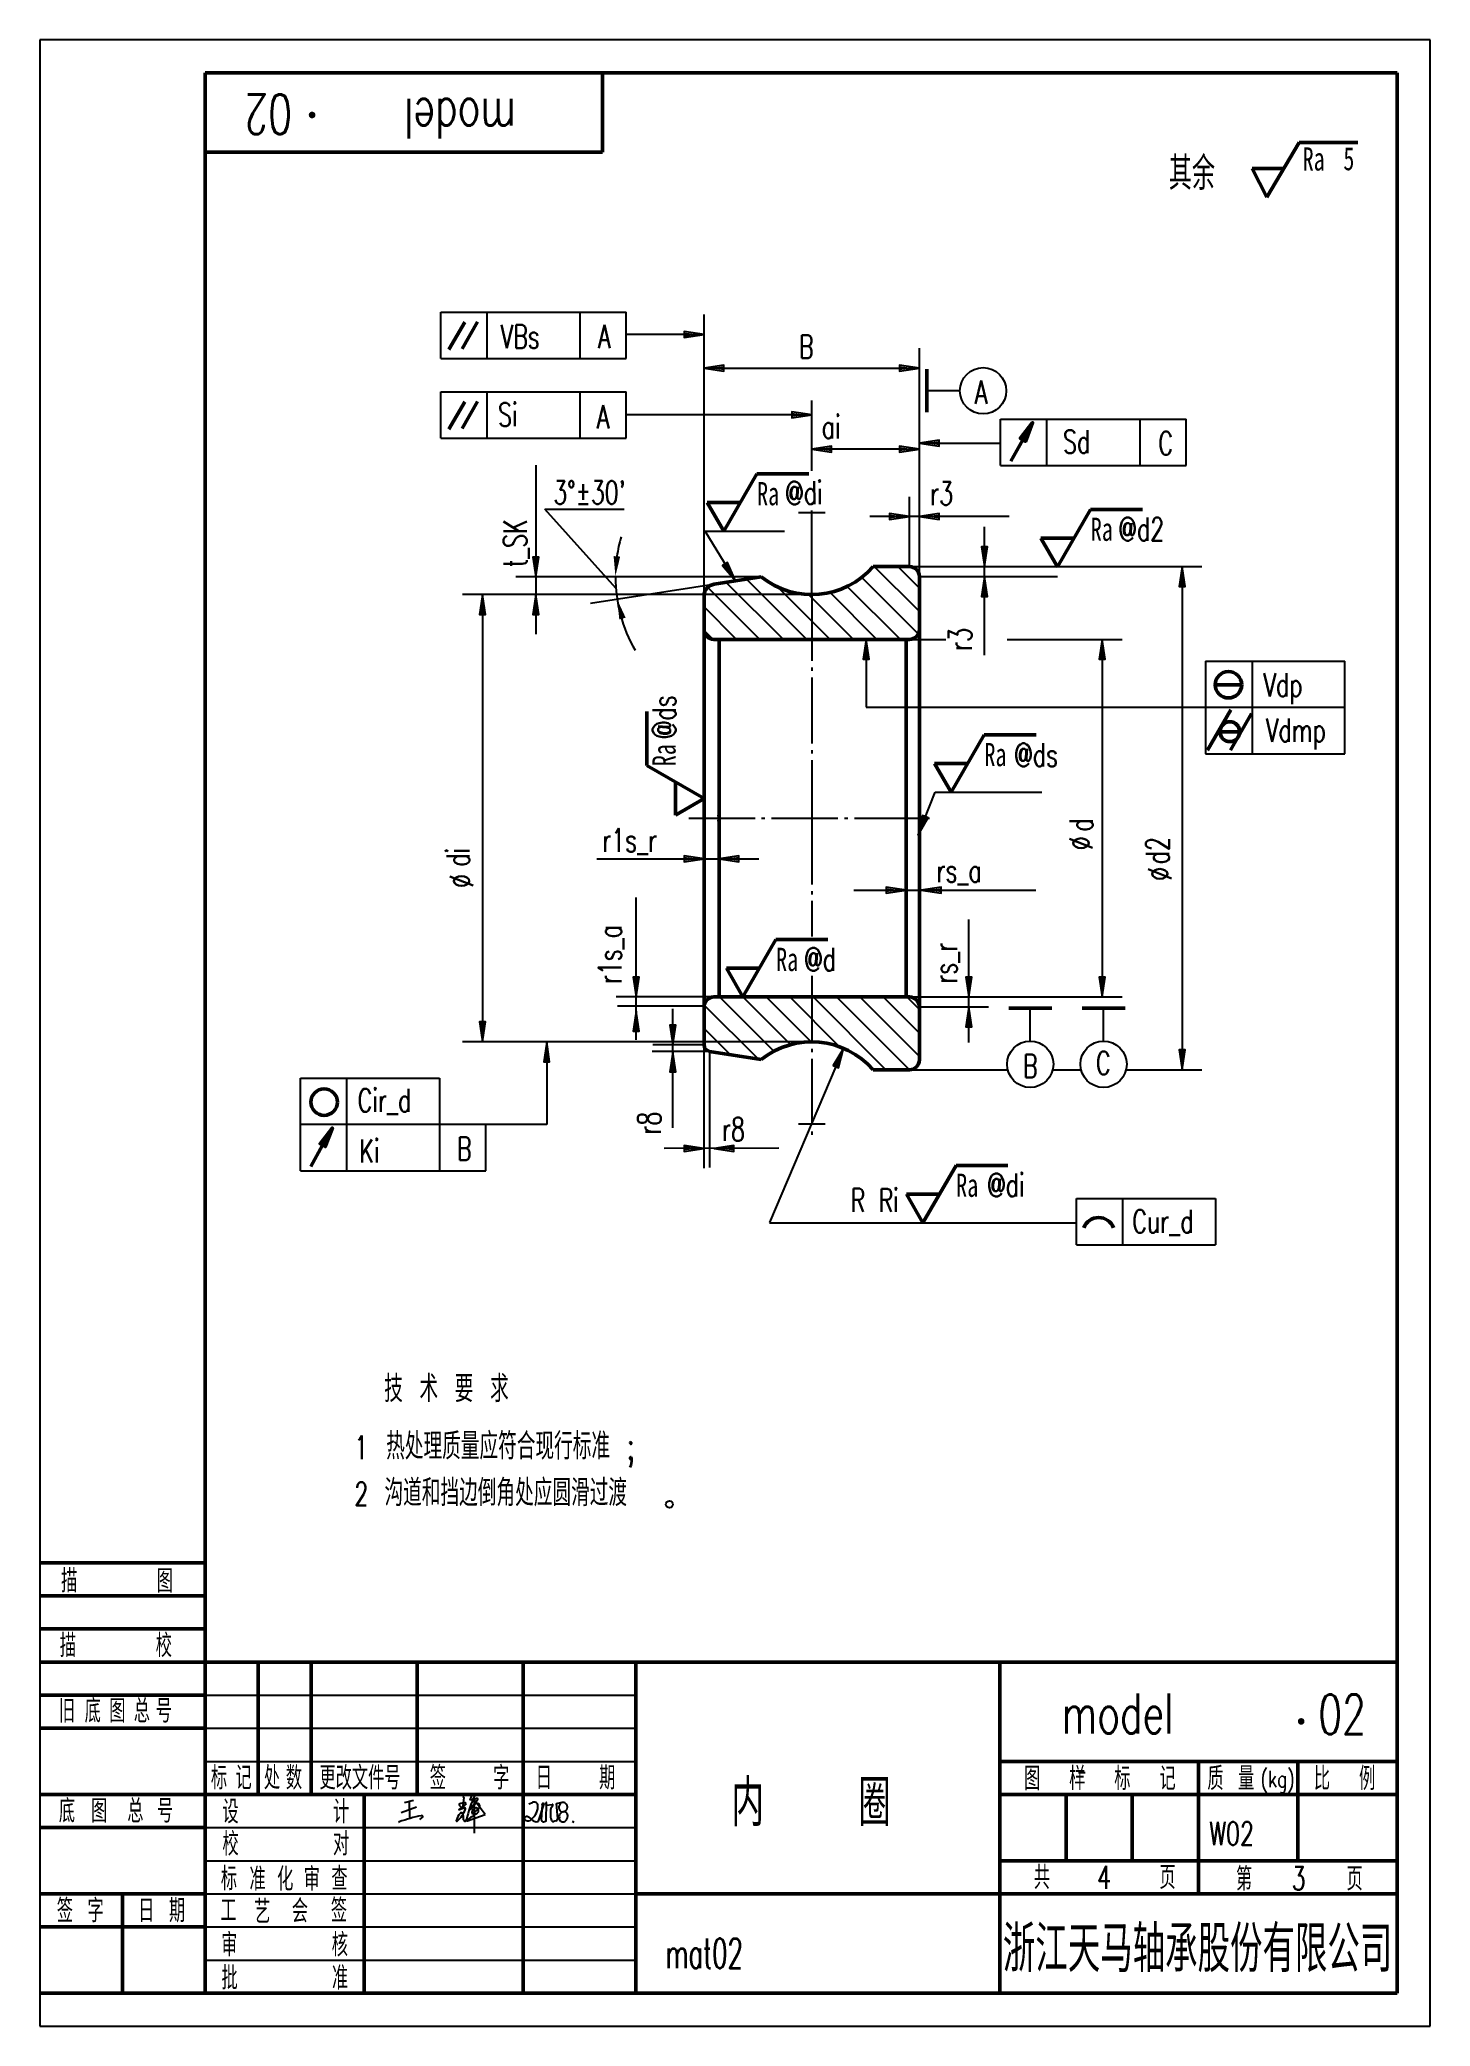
# Model space of a CAD drawing. Extents: x 222 to 432, y -1 to 299.
import ezdxf
from ezdxf.enums import TextEntityAlignment as Align

# ---------------------------------------------------------------- set-up
doc = ezdxf.new("R2010")
doc.units = 0
doc.header["$MEASUREMENT"] = 0
doc.linetypes.add('CENTER', pattern=[12.5, 10, -1, 0.5, -1])
doc.layers.get('0').update_dxf_attribs({"linetype": 'CONTINUOUS'})
doc.layers.add('1', color=7, linetype='CONTINUOUS', lineweight=50)
doc.layers.add('粗实线', color=7, linetype='CONTINUOUS', lineweight=50)
for name, color, linetype in [('2', 7, 'CONTINUOUS'), ('3', 7, 'CENTER'), ('6', 7, 'CONTINUOUS')]:
    doc.layers.add(name, color=color, linetype=linetype)
doc.styles.add('HZ', font='txt.shx', dxfattribs={"width": 0.7, "bigfont": 'HZTXT.shx'})
doc.dimstyles.get("Standard").update_dxf_attribs({"dimtxt": 0.18, "dimasz": 0.18, "dimexe": 0.18, "dimexo": 0.0625, "dimgap": 0.09, "dimtad": 0, "dimtih": 1, "dimtoh": 1, "dimdec": 4, "dimzin": 0, "dimdsep": 46, "dimtxsty": 'Standard', "dimcen": 0.09, "dimadec": 0, "dimazin": 0, "dimtfac": 1, "dimtdec": 4, "dimtofl": 0, "dimtmove": 0, "dimatfit": 3, "dimfxl": 0, "dimtolj": 1, "dimtzin": 0, "dimarcsym": 0})

# ---------------------------------------------------------------- blocks, each defined once
blk = doc.blocks.new('BLK', base_point=(1, 0))
for points in [[(0, 0), (1, 0), (0, 0.15), (0, -0.15), (1, 0)], [(0, 0.07), (0.5, 0), (0, -0.07)]]:
    blk.add_lwpolyline(points)
blk = doc.blocks.new('JZ', base_point=(-99.81, 90.63))
at = {"layer": '1'}
for q in [(-99.81, 90.63), (-99.81, 90.63), (-93.31, 90.63), (-93.31, 90.63)]:
    blk.add_line((-96.56, 90.63), q, dxfattribs=at)
at = {"layer": '2'}
blk.add_line((-96.56, 95.63), (-96.56, 90.63), dxfattribs=at)
blk.add_circle((-96.56, 99.13), 3.5, dxfattribs=at)
blk = doc.blocks.new('*D10')
at = {"layer": '2', "color": 0, "lineweight": -2}
for p, q in [((338.91, 215.58), (286.18, 215.58)), ((289.18, 212.58), (289.18, 151.05)), ((338.91, 148.05), (286.18, 148.05))]:
    blk.add_line(p, q, dxfattribs=at)
at = {"layer": '2', "color": 0, "lineweight": -2, "xscale": 3, "yscale": 3, "zscale": 3}
for p, rotation in [((289.18, 215.58), 90), ((289.18, 148.05), 270)]:
    blk.add_blockref('BLK', p, dxfattribs=dict(at, rotation=rotation))
blk = doc.blocks.new('*X6')
at = {"color": 0}
for p, q in [((132.84, 213.64), (126.04, 220.44)), ((132.84, 217.18), (129.58, 220.44)), ((108.76, 209.44), (100.9, 217.3)), ((112.3, 209.44), (103.68, 218.05)), ((115.83, 209.44), (106.74, 218.53)), ((119.37, 209.44), (111.49, 217.32)), ((122.9, 209.44), (116.12, 216.22)), ((126.44, 209.44), (119.35, 216.52)), ((129.97, 209.44), (121.96, 217.45)), ((132.68, 210.26), (124.13, 218.81)), ((105.22, 209.44), (100.32, 214.34)), ((101.68, 209.44), (100.33, 210.8))]:
    blk.add_line(p, q, dxfattribs=at)
blk = doc.blocks.new('*X7')
at = {"color": 0}
for p, q in [((108.48, 146.08), (100.35, 154.21)), ((110.85, 147.24), (102.66, 155.44)), ((113.39, 148.24), (106.19, 155.44)), ((116.5, 148.67), (109.73, 155.44)), ((120.77, 147.93), (113.26, 155.44)), ((127.8, 144.44), (116.8, 155.44)), ((131.33, 144.44), (120.33, 155.44)), ((132.84, 146.47), (123.87, 155.44)), ((132.84, 150), (127.4, 155.44)), ((132.84, 153.54), (130.94, 155.44)), ((104.29, 146.73), (100.32, 150.7))]:
    blk.add_line(p, q, dxfattribs=at)

msp = doc.modelspace()

# ---------------------------------------------------------------- linework, layer by layer
for p, q in [((277.43696, 33.15369), (278.79243, 33.5416)), ((278.12556, 33.35076), (278.14989, 30.7298)), ((286.35389, 33.94605), (286.202, 32.2992)), ((287.52971, 34.18345), (287.29217, 33.55434)), ((287.29217, 33.55434), (287.52971, 33.61369)), ((288.47802, 33.61618), (287.53397, 32.18954)), ((289.58989, 31.34229), (287.9564, 33.54995)), ((287.9564, 33.54995), (287.95836, 32.14787)), ((288.40312, 33.5255), (288.40312, 33.5255)), ((296.21659, 32.94787), (296.7588, 33.16463)), ((298.20411, 32.74682), (298.29537, 33.00218)), ((298.5204, 32.98692), (298.37415, 33.03564)), ((298.73339, 33.07514), (298.73339, 32.85626)), ((298.82465, 30.48502), (298.8794, 33.11162)), ((300.37599, 33.02042), (301.24715, 33.19474)), ((300.57675, 30.74038), (300.37599, 33.02042)), ((276.49387, 30.18505), (276.63, 30.23476)), ((276.93902, 31.67318), (279.2254, 32.50807)), ((280.16318, 30.98382), (279.68563, 30.61262)), ((286.71782, 32.96828), (285.56545, 32.06886)), ((285.56545, 32.06886), (286.43248, 32.38695)), ((286.202, 32.2992), (285.70813, 32.69407)), ((286.92894, 30.42023), (289.58989, 31.34229)), ((287.53397, 32.18954), (287.46641, 32.15578)), ((287.95836, 32.14787), (287.95729, 28.51443)), ((297.64286, 30.35584), (298.5204, 32.98692)), ((298.20411, 32.80154), (298.07636, 30.55798)), ((298.25887, 32.91098), (298.20411, 32.80154)), ((298.73339, 32.85626), (298.8429, 32.74682)), ((298.8429, 32.74682), (299.7372, 32.8745)), ((299.48169, 31.98072), (299.46344, 31.10519)), ((299.75545, 32.61913), (299.53644, 32.27257)), ((300.449, 30.50326), (300.57675, 30.74038)), ((302.73038, 30.33909), (303.00415, 30.17493))]:
    msp.add_line(p, q)
at = {"const_width": 0.5}
for points in [[(263.2141, 288.0108, 1), (263.7141, 288.0108, 1)], [(412.58533, 45.41328, 1), (413.08533, 45.41328, 1)]]:
    msp.add_lwpolyline(points, format="xyb", close=True, dxfattribs=at)
for centre, radius, start, end in [((287.12011, 28.95061), 4.22345, 98.0146679, 108.9005078), ((286.19713, 33.92275), 0.15849, 8.4525573, 84.1442321), ((286.55408, 32.97065), 0.16376, 359.1714359, 98.0146679), ((305.86154, 26.20527), 19.57483, 155.9855785, 167.0616906), ((288.76739, 31.20872), 1.84234, 97.9202994, 142.0603178), ((287.80289, 34.06029), 0.29965, 104.5678325, 155.7329048), ((286.96712, 36.55824), 2.99782, 280.8166613, 287.7523891), ((287.82706, 34.22234), 0.16213, 341.7540804, 127.8769993), ((287.51543, 36.259), 2.58187, 278.1438691, 288.0077035), ((288.33665, 33.65757), 0.14785, 296.7181922, 98.9713927), ((288.36544, 32.60993), 0.44869, 315.4460481, 70.7292572), ((297.02304, 32.6893), 0.54383, 16.1691007, 119.0694681), ((298.3447, 32.94724), 0.09318, 71.5750642, 202.902758), ((298.74916, 33.11081), 0.039, 246.154342, 1.1941956), ((298.83378, 33.11257), 0.04564, 358.8058044, 181.1941956), ((301.55556, 32.44803), 0.81759, 126.6989745, 245.1596607), ((301.37174, 32.35007), 0.81279, 70.3740262, 112.022584), ((301.24561, 32.43257), 0.79113, 341.2844619, 59.7018298), ((284.73948, 7.91782), 23.74467, 101.5909492, 109.9700076), ((280.0585, 31.07363), 0.13793, 319.371577, 130.6622652), ((287.58796, 29.86114), 2.42292, 137.0124048, 164.1275062), ((284.89955, 30.44994), 0.36541, 348.9199235, 11.6616905), ((285.32137, 30.37864), 0.06322, 179.0259282, 317.3946354), ((282.52618, 33.59466), 4.3238, 311.0887327, 341.1893868), ((285.79934, 32.80815), 0.14607, 108.9005078, 231.3566021), ((286.02699, 31.38665), 0.24637, 50.3483882, 149.0956111), ((283.77201, 30.67407), 2.57541, 357.3547718, 20.5080306), ((286.66061, 30.60356), 0.31961, 188.7008982, 224.456308), ((286.48389, 32.24681), 0.14927, 25.1165159, 110.1466896), ((286.54272, 30.48788), 0.15444, 224.456308, 309.5217625), ((286.50206, 32.25533), 0.1292, 334.8834841, 25.1165159), ((286.36316, 30.70553), 0.4366, 309.5217625, 344.3994333), ((299.93358, 12.877), 21.95004, 121.6827134, 126.7739565), ((286.88523, 30.52467), 0.11321, 215.420078, 292.7068906), ((287.41143, 32.26582), 0.12301, 142.0603178, 296.5518119), ((288.1412, 31.66258), 0.55875, 146.2303749, 188.9941729), ((287.74376, 31.67927), 0.18621, 213.9675398, 354.8577194), ((288.24699, 31.7217), 0.62325, 92.3396666, 156.205066), ((263.53083, 61.58795), 38.611, 309.1906386, 310.6533732), ((288.19823, 31.92334), 0.42174, 299.3725836, 86.8302727), ((295.91333, 30.61235), 0.43642, 39.2816282, 162.217783), ((295.90305, 30.83578), 0.41519, 192.5394353, 247.1048652), ((296.04293, 31.167), 0.77474, 247.1048652, 312.8995645), ((298.20558, 32.86337), 2.77837, 225.2955946, 244.4912331), ((293.99239, 33.37368), 3.78708, 312.8995645, 332.460007), ((297.32597, 30.80296), 0.54802, 234.6730877, 305.3269123), ((295.62173, 32.52405), 1.94953, 332.460007, 9.3488615), ((298.359, 30.54188), 0.28311, 176.7408638, 283.0907307), ((283.88251, 92.79652), 64.19874, 283.0907307, 283.3751901), ((298.70505, 30.45832), 0.12255, 283.3751901, 12.5835602), ((300.81618, 31.07699), 1.35303, 178.8058266, 208.5522016), ((299.8764, 32.05773), 0.40216, 147.7091488, 191.0392829), ((299.86748, 30.56077), 0.27298, 208.5522016, 288.9694749), ((299.74679, 32.80735), 0.06783, 339.2267202, 98.1253977), ((301.80173, 32.02785), 2.12999, 159.2267202, 163.8830539), ((300.61421, 28.38833), 2.02421, 97.8002648, 108.9694749), ((300.3221, 30.52071), 0.12809, 277.8002648, 352.1658628), ((301.47584, 31.06876), 0.68974, 41.1882349, 195.3508845), ((301.33135, 30.76269), 0.53508, 166.6584756, 240.3898405), ((301.37174, 31.05097), 0.81279, 247.977416, 289.6259738), ((300.70004, 33.36211), 1.75416, 293.5900447, 317.5757868), ((300.99998, 31.13616), 1.06748, 307.1571451, 21.2451227)]:
    msp.add_arc(centre, radius, start, end)
at = {"layer": '1'}
for p, q in [((247.33035, 294.37651), (247.33035, 4.37651)), ((427.33035, 294.37651), (247.33035, 294.37651)), ((307.33035, 282.37651), (307.33035, 294.37651)), ((427.33035, 4.37651), (427.33035, 294.37651)), ((247.33035, 282.37651), (307.33035, 282.37651)), ((284.13783, 252.5822), (286.51628, 256.7018)), ((286.10461, 252.68006), (288.46439, 256.76731)), ((284.13783, 240.56093), (286.51628, 244.68053)), ((286.10461, 240.65878), (288.46439, 244.74604)), ((370.79345, 238.93619), (368.98809, 235.71287)), ((353.67167, 219.81462), (348.17167, 219.81462)), ((331.28487, 218.24936), (324.17653, 217.14206)), ((355.17167, 210.31462), (355.17167, 218.31462)), ((322.65359, 210.31462), (322.65359, 215.36351)), ((322.65359, 210.31462), (322.65359, 181.81462)), ((355.17167, 210.31462), (355.17167, 181.81462)), ((324.15359, 208.81462), (353.67167, 208.81462)), ((324.93236, 181.81462), (324.93236, 208.81462)), ((353.17938, 181.81462), (353.17938, 208.81462)), ((399.84768, 201.96724), (403.84768, 201.96724)), ((398.70462, 192.11055), (402.20462, 198.17273)), ((402.15355, 192.09821), (405.35146, 197.63716)), ((400.56046, 194.87404), (403.56046, 194.87404)), ((322.65359, 153.31462), (322.65359, 181.81462)), ((324.93236, 181.81462), (324.93236, 154.81462)), ((353.17938, 181.81462), (353.17938, 154.81462)), ((355.17167, 153.31462), (355.17167, 181.81462)), ((322.65359, 153.31462), (322.65359, 147.5807)), ((324.15359, 154.81462), (353.67167, 154.81462)), ((355.17167, 153.31462), (355.17167, 145.31462)), ((371.91956, 153.14919), (368.66956, 153.14919)), ((371.91956, 153.14919), (375.16956, 153.14919)), ((382.99826, 153.14919), (379.74826, 153.14919)), ((382.99826, 153.14919), (379.74826, 153.14919)), ((382.99826, 153.14919), (386.24826, 153.14919)), ((382.99826, 153.14919), (386.24826, 153.14919)), ((331.28487, 145.37989), (323.49967, 146.59262)), ((353.67167, 143.81462), (348.17167, 143.81462)), ((265.05585, 132.43164), (263.25049, 129.20833)), ((222.33035, 69.37651), (247.33035, 69.37651)), ((222.33035, 64.37651), (247.33035, 64.37651)), ((222.33035, 59.37651), (247.33035, 59.37651)), ((222.33035, 54.37651), (247.33035, 54.37651)), ((247.33035, 54.37651), (427.33035, 54.37651)), ((255.33035, 54.37651), (255.33035, 34.37651)), ((263.33035, 54.37651), (263.33035, 34.37651)), ((279.33035, 54.37651), (279.33035, 34.37651)), ((295.33035, 54.37651), (295.33035, 34.37651)), ((312.33035, 54.37651), (312.33035, 4.37651)), ((367.33035, 54.37651), (367.33035, 4.37651)), ((222.33035, 49.37651), (247.33035, 49.37651)), ((222.33035, 44.37651), (247.33035, 44.37651)), ((367.33035, 39.37651), (427.33035, 39.37651)), ((397.33035, 39.37651), (397.33035, 19.37651)), ((412.33035, 39.37651), (412.33035, 24.37651)), ((222.33035, 34.37651), (247.33035, 34.37651)), ((247.33035, 34.37651), (312.33035, 34.37651)), ((271.33035, 34.37651), (271.33035, 4.37651)), ((295.33035, 34.37651), (295.33035, 4.37651)), ((367.33035, 34.37651), (427.33035, 34.37651)), ((377.33035, 34.37651), (377.33035, 24.37651)), ((387.33035, 34.37651), (387.33035, 24.37651)), ((222.33035, 29.37651), (247.33035, 29.37651)), ((367.33035, 24.37651), (427.33035, 24.37651)), ((222.33035, 19.37651), (247.33035, 19.37651)), ((234.83035, 19.37651), (234.83035, 4.37651)), ((312.33035, 19.37651), (367.33035, 19.37651)), ((367.33035, 19.37651), (427.33035, 19.37651)), ((222.33035, 14.37651), (247.33035, 14.37651)), ((222.33035, 4.37651), (427.33035, 4.37651))]:
    msp.add_line(p, q, dxfattribs=at)
for centre, radius in [((401.84768, 201.96724), 2), ((402.06046, 194.87404), 1.5), ((265.28135, 138.93975), 2)]:
    msp.add_circle(centre, radius, dxfattribs=at)
for centre, radius, start, end in [((338.91263, 227.83152), 12.24747, 231.4789109, 319.1125009), ((353.67167, 218.31462), 1.5, 0, 90), ((324.45359, 215.36351), 1.8, 98.8540326, 180), ((324.15359, 210.31462), 1.5, 180, 270), ((353.67167, 210.31462), 1.5, 270, 0), ((324.15359, 153.31462), 1.5, 90, 180), ((353.67167, 153.31462), 1.5, 360, 90), ((323.65359, 147.5807), 1, 180, 261.1459674), ((338.91263, 135.79772), 12.24747, 40.8874991, 128.5210891), ((353.67167, 145.31462), 1.5, 270, 0), ((382.25085, 119.12133), 2.38529, 20.1777105, 159.8222895)]:
    msp.add_arc(centre, radius, start, end, dxfattribs=at)
for p in [(324.93151, 182.17769), (324.93151, 181.45155)]:
    msp.add_point(p, dxfattribs=at)
at = {"layer": '2'}
for p, q in [((222.33035, 299.37651), (222.33035, -0.62349)), ((432.33035, 299.37651), (222.33035, 299.37651)), ((432.33035, -0.62349), (432.33035, 299.37651)), ((282.8897, 251.23414), (282.8897, 258.23414)), ((282.8897, 258.23414), (310.8897, 258.23414)), ((289.8897, 251.23414), (289.8897, 258.23414)), ((303.8897, 258.23414), (303.8897, 251.23414)), ((310.8897, 251.23414), (310.8897, 258.23414)), ((319.65359, 254.8447), (310.93098, 254.8447)), ((282.8897, 251.23414), (310.8897, 251.23414)), ((282.8897, 246.21287), (310.8897, 246.21287)), ((282.8897, 239.21287), (282.8897, 246.21287)), ((289.8897, 239.21287), (289.8897, 246.21287)), ((303.8897, 246.21287), (303.8897, 239.21287)), ((310.8897, 239.21287), (310.8897, 246.21287)), ((335.91263, 242.74503), (310.8897, 242.74503)), ((367.44829, 242.05809), (395.44829, 242.05809)), ((367.44829, 235.05809), (367.44829, 242.05809)), ((374.44829, 235.05809), (374.44829, 242.05809)), ((388.44829, 242.05809), (388.44829, 235.05809)), ((395.44829, 235.05809), (395.44829, 242.05809)), ((282.8897, 239.21287), (310.8897, 239.21287)), ((358.17167, 238.45576), (367.35012, 238.45576)), ((367.44829, 235.05809), (395.44829, 235.05809)), ((309.33817, 216.56204), (298.59024, 228.46027)), ((298.59024, 228.46027), (310.59024, 228.46027)), ((336.92692, 227.96486), (340.92692, 227.96486)), ((324.70856, 217.22494), (305.50982, 214.21697)), ((347.13398, 205.81462), (347.13398, 198.57928)), ((398.40951, 205.5405), (398.40951, 191.5405)), ((398.40951, 205.5405), (419.40951, 205.5405)), ((405.40951, 205.5405), (405.40951, 191.5405)), ((419.40951, 191.5405), (419.40951, 205.5405)), ((347.13398, 198.57928), (419.40951, 198.57928)), ((398.40951, 191.5405), (419.40951, 191.5405)), ((312.40088, 148.32206), (312.40088, 169.81462)), ((362.62176, 147.96462), (362.64554, 166.53367)), ((317.94044, 135.04314), (317.94044, 153.00453)), ((371.91956, 148.14919), (371.91956, 153.14919)), ((382.99826, 148.14919), (382.99826, 153.14919)), ((298.89051, 145.0452), (298.8906, 135.55354)), ((342.55164, 144.2991), (332.51688, 120.74718)), ((261.71069, 142.55354), (282.71069, 142.55354)), ((261.71069, 128.55354), (261.71069, 142.55354)), ((268.71069, 128.55354), (268.71069, 142.55354)), ((282.71069, 142.55354), (282.71069, 128.55354)), ((289.71069, 135.55354), (261.71069, 135.55354)), ((298.8906, 135.55354), (289.71069, 135.55354)), ((289.71069, 128.55354), (289.71069, 135.55354)), ((336.92692, 135.66439), (340.92692, 135.66439)), ((261.71069, 128.55354), (289.71069, 128.55354)), ((378.90536, 117.37745), (378.90536, 124.37745)), ((378.90536, 124.37745), (399.90536, 124.37745)), ((385.90536, 117.37745), (385.90536, 124.37745)), ((399.90536, 124.37745), (399.90536, 117.37745)), ((332.51804, 120.70748), (378.90536, 120.70748)), ((378.90536, 117.37745), (399.90536, 117.37745)), ((247.33035, 49.37651), (312.33035, 49.37651)), ((247.33035, 44.37651), (312.33035, 44.37651)), ((247.33035, 39.37651), (312.33035, 39.37651)), ((379.20355, 37.71203), (380.22435, 37.71203)), ((247.33035, 29.37651), (312.33035, 29.37651)), ((247.33035, 24.37651), (312.33035, 24.37651)), ((247.33035, 19.37651), (312.33035, 19.37651)), ((247.33035, 14.37651), (312.33035, 14.37651)), ((247.33035, 9.37651), (312.33035, 9.37651)), ((222.33035, -0.62349), (432.33035, -0.62349))]:
    msp.add_line(p, q, dxfattribs=at)
at = {"layer": '2', "linetype": 'ByBlock'}
for p, q in [((322.66715, 215.58405), (322.66715, 257.85977)), ((355.17167, 218.31462), (355.17167, 252.77371)), ((325.65359, 249.77371), (352.17167, 249.77371)), ((338.91263, 234.27496), (338.91263, 244.88968)), ((352.17167, 237.53859), (341.91263, 237.53859)), ((297.23918, 235.13155), (297.23918, 209.58405)), ((338.91263, 215.58405), (338.91263, 228.29743)), ((353.67167, 219.81462), (353.67167, 230.36762)), ((368.73519, 227.36762), (347.67167, 227.36762)), ((365.01197, 206.41118), (365.01197, 225.81462)), ((353.67167, 219.81462), (397.85381, 219.81462)), ((331.28487, 218.24936), (294.23918, 218.24936)), ((355.17167, 218.31462), (376.01197, 218.31462)), ((394.85381, 218.81462), (394.85381, 144.81462)), ((353.17938, 208.81462), (359.19283, 208.81462)), ((368.45511, 208.81462), (385.79137, 208.81462)), ((382.79137, 207.81462), (382.79137, 155.81462)), ((306.46422, 175.69351), (330.93236, 175.69351)), ((345.26189, 170.93185), (372.7785, 170.9676)), ((324.93236, 154.81462), (309.40088, 154.81462)), ((322.84772, 153.41759), (309.59502, 153.41759)), ((353.17938, 154.81462), (385.79137, 154.81462)), ((355.17167, 153.31462), (365.63053, 153.31462)), ((322.65359, 147.5807), (314.92542, 147.5807)), ((322.64738, 147.5807), (322.64738, 128.95128)), ((323.50587, 146.59262), (314.81693, 146.59262)), ((323.49967, 146.59262), (323.49967, 129.05671)), ((353.67167, 143.81462), (368.52051, 143.81462)), ((375.3186, 143.81462), (379.59921, 143.81462)), ((386.3973, 143.81462), (397.85381, 143.81462)), ((333.95181, 131.96915), (316.64738, 131.95128))]:
    msp.add_line(p, q, dxfattribs=at)
at = {"layer": '2'}
for centre, radius in [((371.91956, 144.64919), 3.5), ((382.99826, 144.64919), 3.5), ((317.41718, 78.19467), 0.52038)]:
    msp.add_circle(centre, radius, dxfattribs=at)
at = {"layer": '2', "linetype": 'ByBlock'}
for start, end in [(164.0571486, 171.8721964), (180, 210.1997652)]:
    msp.add_arc((331.28487, 218.24936), 22.01147, start, end, dxfattribs=at)
for points in [[(309.99315, 221.32458), (308.99586, 221.39817), (309.27373, 218.36951)], [(310.82022, 212.09027), (309.85648, 211.82341), (309.53779, 214.84805)]]:
    msp.add_solid(points, dxfattribs=at)
at = {"layer": '3'}
for p, q in [((338.91263, 215.58405), (338.91263, 181.81462)), ((320.35733, 181.81462), (356.70088, 181.81462)), ((338.91263, 181.81462), (338.91263, 163.97123)), ((338.91263, 157.99956), (338.91263, 133.75272))]:
    msp.add_line(p, q, dxfattribs=at)
at = {"layer": '粗实线', "color": 7}
for p, q in [((407.65152, 275.62614), (412.53705, 283.83319)), ((407.65152, 275.62614), (405.41337, 279.92305)), ((405.41402, 279.92181), (410.20867, 279.92181))]:
    msp.add_line(p, q, dxfattribs=at)
at = {"layer": '粗实线'}
for p, q in [((412.53705, 283.83319), (421.38265, 283.83319)), ((325.64607, 225.15149), (330.64607, 233.81174)), ((330.64607, 233.81174), (338.47522, 233.81174)), ((325.64607, 225.15149), (323.14607, 229.48161)), ((323.14607, 229.48161), (328.14607, 229.48161)), ((376.0415, 219.77168), (381.0415, 228.43193)), ((381.0415, 228.43193), (388.87064, 228.43193)), ((376.0415, 219.77168), (373.5415, 224.10181)), ((373.5415, 224.10181), (378.5415, 224.10181)), ((313.99333, 189.77098), (313.99333, 197.94963)), ((359.97837, 185.74237), (364.97837, 194.40262)), ((364.97837, 194.40262), (372.80751, 194.40262)), ((322.65359, 184.77098), (313.99333, 189.77098)), ((357.47837, 190.0725), (362.47837, 190.0725)), ((359.97837, 185.74237), (357.47837, 190.0725)), ((318.32346, 182.27098), (318.32346, 187.27098)), ((322.65359, 184.77098), (318.32346, 182.27098)), ((328.52175, 154.81462), (333.52175, 163.47488)), ((333.52175, 163.47488), (341.35089, 163.47488)), ((328.52175, 154.81462), (326.02175, 159.14475)), ((326.02175, 159.14475), (331.02175, 159.14475)), ((355.7117, 120.70748), (360.7117, 129.36774)), ((360.7117, 129.36774), (368.54084, 129.36774)), ((353.2117, 125.03761), (358.2117, 125.03761)), ((355.7117, 120.70748), (353.2117, 125.03761))]:
    msp.add_line(p, q, dxfattribs=at)

# ---------------------------------------------------------------- block references
at = {"layer": '1', "xscale": 3, "yscale": 3, "zscale": 3, "rotation": 60.74709990298166}
for p in [(372.25944, 241.5536), (266.52184, 135.04906)]:
    msp.add_blockref('BLK', p, dxfattribs=at)
at = {"layer": '2', "xscale": 3, "yscale": 3, "zscale": 3}
for p in [(322.65359, 254.8447), (338.91263, 242.74503)]:
    msp.add_blockref('BLK', p, dxfattribs=at)
at = {"layer": '2', "linetype": 'ByBlock', "xscale": 3, "yscale": 3, "zscale": 3}
for p, rotation in [((322.65359, 249.77371), 180), ((297.23918, 218.24936), 270), ((394.85381, 219.81462), 90), ((297.23918, 215.58405), 90), ((382.79137, 208.81462), 90), ((362.63053, 154.81462), 270), ((382.79137, 154.81462), 270), ((362.63053, 153.31462), 90), ((317.92542, 147.5807), 270), ((317.92542, 146.48718), 90), ((394.85381, 143.81462), 270), ((324.17033, 131.95128), 180)]:
    msp.add_blockref('BLK', p, dxfattribs=dict(at, rotation=rotation))
for p in [(355.17167, 249.77371), (322.64738, 131.95128)]:
    msp.add_blockref('BLK', p, dxfattribs=at)
at = {"layer": '2', "rotation": 270}
msp.add_blockref('JZ', (356.29584, 249.61301), dxfattribs=at)
at = {"layer": '2', "color": 0, "linetype": 'ByBlock', "xscale": 3, "yscale": 3, "zscale": 3}
for p, rotation in [((338.91263, 237.53859), 180), ((355.17167, 227.36762), 180), ((365.01197, 219.81462), 270), ((365.01197, 218.31462), 90), ((324.93236, 175.69351), 180), ((355.45816, 170.93185), 180), ((312.40088, 154.81462), 270), ((312.40088, 152.67359), 90)]:
    msp.add_blockref('BLK', p, dxfattribs=dict(at, rotation=rotation))
for p in [(355.17167, 237.53859), (353.67167, 227.36762), (322.65359, 175.69351), (353.17938, 170.93185)]:
    msp.add_blockref('BLK', p, dxfattribs=at)
at = {"layer": '2', "xscale": 3, "yscale": 3, "zscale": 3}
for p, rotation in [((355.17167, 238.45576), 180), ((347.13398, 208.81462), 90), ((298.89048, 148.0452), 90.00058195135892), ((343.72756, 147.05903), 66.92262397227111)]:
    msp.add_blockref('BLK', p, dxfattribs=dict(at, rotation=rotation))
at = {"layer": '2'}
for name in ['*X6', '*X7']:
    msp.add_blockref(name, (222.33035, -0.62349), dxfattribs=at)

# ---------------------------------------------------------------- texts
at = {"width": 0.7}
for s, p in [('Ra', (413.05541, 279.62759)), ('5', (419.20313, 279.66671)), ('Ra', (330.67041, 229.08207)), ('Ra', (381.06584, 223.70226)), ('Ra', (365.00271, 189.67295)), ('Ra', (333.54609, 158.7452)), ('Ra', (360.73604, 124.63806))]:
    msp.add_text(s, height=3.5, dxfattribs=at).set_placement(p)
msp.add_text('Ra', height=3.5, rotation=90, dxfattribs=at).set_placement((318.3472, 189.66932))
at = {"layer": '2', "style": 'HZ', "width": 0.7}
for s, height, rotation, p in [('02', 6, 180, (260.43027, 291.11963)), ('%%C', 3.5, 90, (381.33522, 176.99048)), ('%%C', 3.5, 90, (393.23957, 172.36162)), ('%%C', 3.5, 90, (287.78175, 171.27142))]:
    msp.add_text(s, height=height, rotation=rotation, dxfattribs=at).set_placement(p)
for s, height, p in [('其余', 4.998, (392.83857, 276.70043, 3.57)), ('A', 3.5, (306.66414, 252.81611)), ('A', 3.5, (363.55308, 244.40379)), ('A', 3.5, (306.47537, 240.68348)), ('C', 3.5, (391.26557, 236.68955)), ("3%%d%%p30'", 3.5, (299.89755, 229.25165)), ('B', 3.5, (370.84275, 142.64158)), ('C', 3.5, (381.85926, 143.08838)), ('B', 3.5, (285.34139, 130.15436)), ('R', 3.5, (344.81154, 122.37353)), ('技 术 要 求', 4.025, (274.35106, 93.63447)), ('1', 3.5, (269.84142, 85.03144)), (' 热处理质量应符合现行标准 ;', 4.025, (272.1402, 84.97062)), ('2', 3.5, (269.84142, 78.03108)), (' 沟道和挡边倒角处应圆滑过渡', 4.025, (271.8867, 77.92182)), ('描', 3.5, (225.55788, 64.87752)), ('图', 3.5, (239.99923, 64.87752)), ('描', 3.5, (225.36273, 55.11939)), ('校', 3.5, (239.84911, 55.11939)), ('旧', 3.5, (225.21261, 45.23616)), ('底', 3.5, (229.11568, 45.23616)), ('图', 3.5, (232.82359, 45.23616)), ('总', 3.5, (236.5315, 45.23616)), ('号', 3.5, (239.84911, 45.23616)), ('02', 6, (415.41198, 43.4847)), ('标', 3.5, (248.18065, 35.13846)), ('数', 3.5, (259.49954, 35.13846)), ('更改文件号', 3.5, (264.57353, 35.13846)), ('签   字', 3.5, (281.23501, 35.13846)), ('记', 3.5, (251.88856, 35.13846)), ('处', 3.5, (256.18194, 35.13846)), ('日   期', 3.5, (297.23415, 35.13846)), ('内   圈', 7, (326.80751, 29.61153)), ('图  样  标  记', 3.5, (370.97709, 35.03122)), ('质 量', 3.5, (398.67009, 35.04016)), ('比  例', 3.5, (414.75147, 35.03122)), ('底', 3.5, (225.21261, 30.13429)), ('图', 3.5, (230.09145, 30.13429)), ('总', 3.5, (235.55574, 30.13429)), ('号', 3.5, (240.04426, 30.13429)), ('设      计', 3.5, (249.92539, 30.01371)), ('校      对', 3.5, (249.9277, 25.15774)), ('共   4   页', 3.5, (372.45136, 20.10649)), ('第      页', 3.5, (402.99048, 19.87574)), ('3', 3.5, (411.41904, 19.9651)), ('签 字', 3.5, (224.91238, 15.08603)), ('日 期', 3.5, (237.20703, 15.08603)), ('审      核', 3.5, (249.73561, 9.91162)), ('批      准', 3.5, (249.77751, 4.9163))]:
    msp.add_text(s, height=height, dxfattribs=at).set_placement(p)
at = {"layer": '2', "style": 'HZ', "width": 0.688541}
msp.add_text('(kg)', height=2.5, dxfattribs=at).set_placement((406.70515, 35.46015), (411.8692, 35.46015), align=Align.FIT)
at = {"layer": '2', "color": 0, "style": 'HZ', "width": 0.7}
for s, p in [('标      查', (249.6803, 19.90918)), ('准 ', (253.99795, 19.84107)), (' 化', (255.99175, 19.84107)), (' 审', (260.02682, 19.84107)), ('工      签', (249.6044, 15.11618)), ('艺', (254.69683, 14.91602)), ('会', (260.39271, 15.02136))]:
    msp.add_text(s, height=3.5, dxfattribs=at).set_placement(p)
at = {"layer": '2', "style": 'HZ', "width": 0.7}
msp.add_text('浙江天马轴承股份有限公司', height=7, dxfattribs=at).set_placement((397.18879, 7.55309), align=Align.CENTER)
at = {"layer": '6', "style": 'HZ', "width": 0.7}
for s, height, rotation, p in [('model', 6, 180, (294.25998, 290.44049)), ('@di', 3.5, 0.9255853, (334.91479, 229.15355)), ('t_SK', 3.5, 90, (295.87311, 219.70798)), ('r3', 3.5, 90, (363.0959, 207.09032)), ('d', 3.5, 90, (381.35023, 179.79805)), ('di', 3.5, 90, (287.25634, 174.48839)), ('d2', 3.5, 90, (392.8943, 174.86537)), ('r1s_a', 3.5, 90, (310.17934, 156.75933)), ('rs_r', 3.5, 90, (360.85914, 156.81295)), ('r8', 3.5, 90, (316.14219, 134.01679))]:
    msp.add_text(s, height=height, rotation=rotation, dxfattribs=at).set_placement(p)
at = {"layer": '6', "style": 'HZ'}
for s, height, width, p in [('VBs', 3.5, 0.7, (291.95226, 252.80696)), ('B', 3.5, 0.7, (336.9904, 251.26999)), ('Si', 3.5, 0.7, (291.55846, 241.02119)), ('ai', 3.5, 0.7, (340.44311, 239.17063)), ('Sd', 3.5, 0.7, (376.87058, 236.93325)), ('r3', 3.5, 0.7, (356.80596, 229.10867)), ('@d2', 3.5, 0.7, (385.20909, 223.72174)), ('Vdp', 3.5, 0.7, (407.15255, 200.20137)), ('Vdmp', 3.5, 0.7, (407.53048, 193.36198)), ('r1s_r', 3.5, 0.7, (307.28302, 176.74027)), ('rs_a', 3.5, 0.7, (357.76671, 172.14715)), ('@d', 3.5, 0.7, (337.75355, 158.7534)), ('Cir_d', 3.5, 0.7, (270.3605, 137.45545)), ('r8', 3.5, 0.7, (325.35626, 133.09675)), ('Ki', 3.5, 0.7, (270.59018, 129.81663)), ('Ri', 3.5, 0.7, (349.01484, 122.35566)), ('@di', 3.5, 0.7, (365.38975, 124.67613)), ('Cur_d', 3.5, 0.7, (387.33537, 119.1779)), ('model', 6, 0.7, (376.65969, 43.6098)), ('W02', 3.5, 0.7, (398.98222, 26.7386)), ('mat02', 4.5, 0.6, (316.82834, 8.13767))]:
    msp.add_text(s, height=height, dxfattribs=dict(at, width=width)).set_placement(p)
at = {"layer": '6', "style": 'HZ', "width": 0.7}
msp.add_text('@ds', height=3.5, rotation=90, dxfattribs=at).set_placement((318.38342, 197.04359), align=Align.CENTER)
msp.add_text('@ds', height=3.5, dxfattribs=at).set_placement((372.7907, 189.62921), align=Align.CENTER)

# ---------------------------------------------------------------- dimensions: what is measured, and where the dimension line sits
at = {"layer": '2'}
dim = msp.add_linear_dim(base=(289.17785, 148.0452), p1=(338.91263, 215.58405), p2=(338.91263, 148.0452), angle=90, text=' ', dimstyle='Standard', override={"dimtxt": 3.5, "dimasz": 3, "dimexe": 3, "dimexo": 0, "dimtad": 1, "dimtih": 0, "dimtoh": 0, "dimtxsty": 'HZ', "dimblk": 'BLK', "dimtmove": 2, "dimldrblk": 'BLK'}, dxfattribs=at)
dim.commit()
dim.dimension.update_dxf_attribs({"geometry": '*D10', "text_midpoint": (289.17785, 181.81462)})

# ---------------------------------------------------------------- leaders
for points in [[(327.39077, 217.64276), (322.8179, 225.14926), (334.81468, 225.15872)], [(354.99728, 179.24554), (357.53897, 185.75409), (373.66795, 185.75409)]]:
    msp.add_leader(points, dimstyle='Standard', override={"dimtxt": 3.5, "dimasz": 3, "dimexe": 3, "dimexo": 0, "dimgap": 0.09, "dimtad": 0, "dimtih": 0, "dimtoh": 0, "dimtxsty": 'HZ', "dimtmove": 2, "dimldrblk": 'BLK'})

doc.saveas('drawing.dxf')
